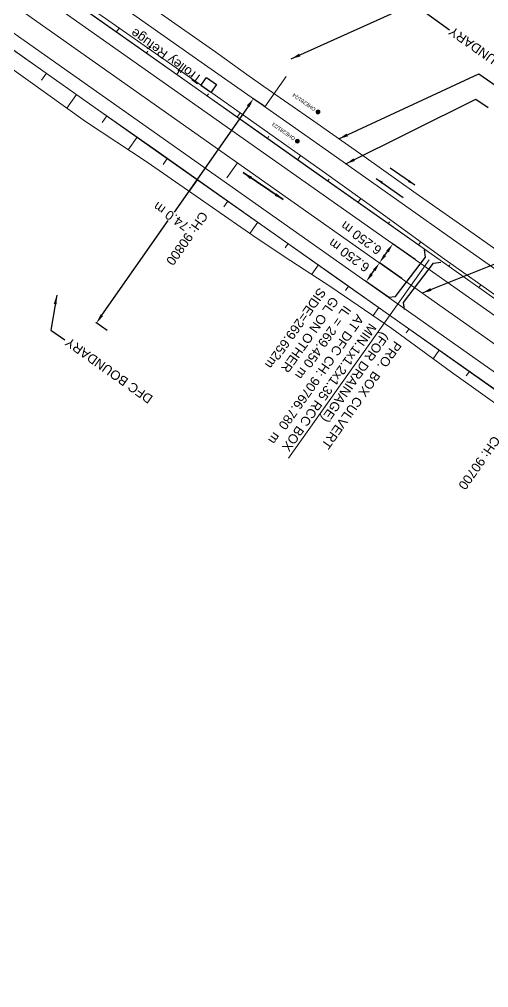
# Model space of a CAD drawing. Header units: metres. Extents: x 644418 to 1306172, y 3366650 to 6747308.
# Drawn here: x 659433.3 to 659560.2, y 3368807.6 to 3369069.6 of the extents above; entities that cross this region are included whole.
import ezdxf
from ezdxf.enums import TextEntityAlignment as Align

# ---------------------------------------------------------------- set-up
doc = ezdxf.new("R2010")
doc.units = ezdxf.units.M
doc.header["$MEASUREMENT"] = 0
doc.linetypes.add('CENTER', pattern=[2, 1.25, -0.25, 0.25, -0.25])
doc.layers.get('Defpoints').update_dxf_attribs({"lineweight": 0})
for name, color, linetype in [('DFCC Boundary', 6, 'CENTER'), ('Dimension', 10, 'Continuous'), ("LS BRIDGE'S", 7, 'Continuous'), ('PROPOSED DFCC FORMATION LINE', 187, 'Continuous'), ('Side Details', 251, 'Continuous'), ('TROLLEY_STAND', 7, 'Continuous')]:
    doc.layers.add(name, color=color, linetype=linetype)
for name, color, linetype, lineweight in [('Existing Chainage', 7, 'Continuous', 0), ('Existing IR Track', 143, 'Continuous', 0), ('Existing Railway Boundary', 7, 'CENTER', 0), ('flow direction', 7, 'Continuous', 0), ('NEW PRO. BOX', 1, 'Continuous', 30), ('OHE MAST', 8, 'Continuous', 0), ('OHE MAST TEXT', 8, 'Continuous', 0), ('PROP-DFC Connecting line', 1, 'Continuous', 0), ('Proposed Chainage', 10, 'Continuous', 0), ('Proposed DFC Loop line', 1, 'Continuous', 0), ('PROPOSED DFC TRACK', 1, 'Continuous', 0), ('PROPOSED DFCC TOE LINE', 239, 'Continuous', 0), ('PROPOSED DFCC TOE SLOPES', 239, 'Continuous', 0), ('PROPOSED DFCC TRACK', 1, 'Continuous', 0), ('TEXT MAIN LINE', 6, 'Continuous', 0)]:
    doc.layers.add(name, color=color, linetype=linetype, lineweight=lineweight)
doc.styles.get("Standard").update_dxf_attribs({"font": 'arial.ttf'})
doc.styles.add('Style-Arial', font='arial.ttf')
doc.dimstyles.new('DIM', dxfattribs={"dimtxt": 2.5, "dimasz": 2.5, "dimexe": 0.18, "dimexo": 0.0625, "dimgap": 0.09, "dimtad": 0, "dimtih": 1, "dimtoh": 1, "dimdec": 3, "dimzin": 0, "dimdsep": 46, "dimtxsty": 'Standard', "dimcen": 0.09, "dimadec": 0, "dimazin": 0, "dimtfac": 1, "dimtdec": 3, "dimtofl": 0, "dimtmove": 0, "dimatfit": 3, "dimfxl": 1, "dimtolj": 1, "dimtzin": 0, "dimarcsym": 0})
doc.dimstyles.new('ISO-25', dxfattribs={"dimtxt": 2.5, "dimasz": 2.5, "dimexe": 1.25, "dimexo": 0.625, "dimtad": 1, "dimtxsty": 'Standard', "dimcen": 2.5, "dimadec": 0, "dimazin": 0, "dimtfac": 1, "dimtmove": 0, "dimatfit": 3, "dimfxl": 1, "dimarcsym": 0})

# ---------------------------------------------------------------- blocks, each defined once
blk = doc.blocks.new('OHE MAST')
h = blk.add_hatch(color=256)
edge = h.paths.add_edge_path()
edge.add_arc((0, 0), 0.514, 0, 360)
at = {"const_width": 0.01, "flags": 128}
for points in [[(1.5, 3.5), (1.5, 2), (-1.5, 2), (-1.5, 3.5)], [(0, 2), (0, 0)]]:
    blk.add_lwpolyline(points, dxfattribs=at)
blk.add_circle((0, 0), 0.514)
blk = doc.blocks.new('*D1669')
at = {"layer": 'Defpoints', "color": 0, "transparency": 16777216}
for p in [(659530.72, 3369003.74), (659536.79, 3368999.47), (659533.18, 3368994.36)]:
    blk.add_point(p, dxfattribs=at)
at = {"layer": 'Dimension', "color": 0, "lineweight": -2, "transparency": 16777216}
for p, q in [((659536.73, 3368999.5), (659530.58, 3369003.85)), ((659528.56, 3369000.68), (659529.28, 3369001.7)), ((659533.13, 3368994.4), (659526.97, 3368998.74))]:
    blk.add_line(p, q, dxfattribs=at)
at = {"layer": 'Dimension', "color": 0, "transparency": 16777216}
for points in [[(659529.62, 3369001.46), (659528.94, 3369001.94), (659530.72, 3369003.74)], [(659528.9, 3369000.44), (659528.22, 3369000.92), (659527.12, 3368998.63)]]:
    blk.add_solid(points, dxfattribs=at)
at = {"layer": 'Dimension', "color": 0, "lineweight": 0, "transparency": 16777216, "insert": (659522.49, 3369005.77), "char_height": 2.5, "attachment_point": 5, "rotation": 143.8187}
blk.add_mtext('\\A1;6.250 m', dxfattribs=at)
blk = doc.blocks.new('*D1670')
at = {"layer": 'Defpoints', "color": 0, "transparency": 16777216}
for p in [(659534.32, 3369008.85), (659540.39, 3369004.58), (659536.79, 3368999.47)]:
    blk.add_point(p, dxfattribs=at)
at = {"layer": 'Dimension', "color": 0, "lineweight": -2, "transparency": 16777216}
for p, q in [((659540.34, 3369004.61), (659534.18, 3369008.96)), ((659532.16, 3369005.79), (659532.88, 3369006.81)), ((659536.73, 3368999.5), (659530.58, 3369003.85))]:
    blk.add_line(p, q, dxfattribs=at)
at = {"layer": 'Dimension', "color": 0, "transparency": 16777216}
for points in [[(659533.22, 3369006.57), (659532.54, 3369007.05), (659534.32, 3369008.85)], [(659532.5, 3369005.55), (659531.82, 3369006.03), (659530.72, 3369003.74)]]:
    blk.add_solid(points, dxfattribs=at)
at = {"layer": 'Dimension', "color": 0, "lineweight": 0, "transparency": 16777216, "insert": (659525.76, 3369010.46), "char_height": 2.5, "attachment_point": 5, "rotation": 143.8187}
blk.add_mtext('\\A1;6.250 m', dxfattribs=at)
blk = doc.blocks.new('*D1799')
at = {"layer": 'Defpoints', "color": 0, "linetype": 'Continuous', "ltscale": 0.5, "transparency": 16777216}
for p in [(659496.61, 3369048.11), (659499.54, 3369046.05), (659457.11, 3368985.43)]:
    blk.add_point(p, dxfattribs=at)
at = {"layer": 'DFCC Boundary', "color": 0, "linetype": 'Continuous', "lineweight": -2, "ltscale": 0.5, "transparency": 16777216}
for p, q in [((659499.49, 3369046.09), (659496.46, 3369048.21)), ((659495.17, 3369046.06), (659475.14, 3369017.44)), ((659455.61, 3368989.53), (659473.57, 3369015.2)), ((659457.05, 3368985.46), (659454.02, 3368987.59))]:
    blk.add_line(p, q, dxfattribs=at)
at = {"layer": 'DFCC Boundary', "color": 0, "linetype": 'Continuous', "ltscale": 0.5, "transparency": 16777216}
for points in [[(659494.83, 3369046.3), (659495.52, 3369045.82), (659496.61, 3369048.11)], [(659455.26, 3368989.77), (659455.95, 3368989.29), (659454.17, 3368987.48)]]:
    blk.add_solid(points, dxfattribs=at)
at = {"layer": 'DFCC Boundary', "color": 0, "linetype": 'Continuous', "ltscale": 0.5, "transparency": 16777216, "insert": (659474.35, 3369016.32), "char_height": 2.5, "attachment_point": 5, "rotation": 145}
blk.add_mtext('\\A1;74.0 m', dxfattribs=at)

msp = doc.modelspace()

# ---------------------------------------------------------------- linework, layer by layer
at = {"layer": 'Existing Chainage', "color": 0, "linetype": 'Continuous', "lineweight": 13, "flags": 128}
msp.add_lwpolyline([(659505.4333, 3369054.1346), (659499.6988, 3369045.9422)], dxfattribs=at)
at = {"layer": 'Existing IR Track', "flags": 128}
for points in [[(659452.705, 3369079.0443), (659468.2674, 3369068.0463), (659483.3572, 3369057.3811), (659496.9279, 3369047.8818), (659510.4949, 3369038.3851), (659523.982, 3369028.8715), (659537.4644, 3369019.3611), (659550.7229, 3369009.9959), (659563.9622, 3369000.6442), (659577.4143, 3368991.1498), (659596.2471, 3368977.865), (659605.2286, 3368971.5324), (659619.5513, 3368961.4339), (659635.4032, 3368950.2498), (659651.3067, 3368939.0287), (659665.5285, 3368928.7373), (659679.8369, 3368918.3833), (659696.8335, 3368906.4402), (659713.7547, 3368894.5501), (659727.0124, 3368885.1968), (659740.2264, 3368875.8743), (659754.5988, 3368865.7599), (659768.9678, 3368855.648)], [(659470.8298, 3369071.6819), (659486.4321, 3369060.6992), (659495.4737, 3369054.2512), (659499.4613, 3369051.4727), (659512.9504, 3369042.0738), (659526.5342, 3369032.4955), (659540.6652, 3369022.5314), (659553.271, 3369013.6158), (659566.7682, 3369004.0697), (659579.9589, 3368994.7637), (659593.8967, 3368984.9307), (659607.7813, 3368975.1557), (659621.9991, 3368965.1459), (659637.9544, 3368953.8737), (659653.9335, 3368942.5847), (659668.0816, 3368932.3609), (659682.2237, 3368922.1412), (659699.3674, 3368910.0426), (659716.0838, 3368898.2468), (659729.5383, 3368888.7829), (659742.7417, 3368879.4958), (659757.1391, 3368869.3654), (659771.6493, 3368859.1554)]]:
    msp.add_lwpolyline(points, dxfattribs=at)
at = {"layer": 'NEW PRO. BOX'}
for points in [[(659533.1303, 3368994.3994), (659535.0641, 3368994.6599), (659543.1327, 3369005.2441), (659542.8577, 3369007.2851)], [(659537.4691, 3368991.091), (659537.2085, 3368993.0248), (659545.2847, 3369003.619), (659547.3257, 3369003.894)]]:
    msp.add_lwpolyline(points, dxfattribs=at)
at = {"layer": 'PROP-DFC Connecting line', "linetype": 'Continuous', "lineweight": 0}
msp.add_line((659123.2101, 3369298.6585), (661015.1257, 3367964.985), dxfattribs=at)
at = {"layer": 'Proposed Chainage', "lineweight": 0, "flags": 128}
msp.add_lwpolyline([(659489.4196, 3369026.7411), (659492.3005, 3369030.8278)], dxfattribs=at)
at = {"layer": 'Proposed DFC Loop line'}
msp.add_line((659226.6259, 3369210.4636), (661057.9935, 3367919.4725), dxfattribs=at)
at = {"layer": 'PROPOSED DFCC FORMATION LINE', "lineweight": 0, "flags": 128}
for points in [[(659775.9554, 3368843.105), (659759.6088, 3368854.6283), (659743.2621, 3368866.1516), (659726.9154, 3368877.6749), (659710.5688, 3368889.1982), (659694.2221, 3368900.7215), (659677.8754, 3368912.2448), (659661.5288, 3368923.7681), (659645.1821, 3368935.2914), (659628.8354, 3368946.8147), (659612.4888, 3368958.338), (659596.1421, 3368969.8613), (659579.7954, 3368981.3846), (659563.4488, 3368992.9079), (659547.1021, 3369004.4312), (659530.7554, 3369015.9545), (659514.4088, 3369027.4778), (659498.0621, 3369039.0011), (659481.7154, 3369050.5244), (659465.3688, 3369062.0477), (659449.0221, 3369073.571), (659432.6754, 3369085.0943)], [(659775.9843, 3368843.1458), (659759.6376, 3368854.6691), (659743.2909, 3368866.1924), (659726.9443, 3368877.7157), (659710.5976, 3368889.239), (659694.2509, 3368900.7623), (659677.9043, 3368912.2856), (659661.5576, 3368923.8089), (659645.2109, 3368935.3322), (659628.8643, 3368946.8555), (659612.5176, 3368958.3788), (659596.1709, 3368969.9021), (659579.8243, 3368981.4255), (659563.4776, 3368992.9488), (659547.1309, 3369004.4721), (659530.7843, 3369015.9954), (659514.4376, 3369027.5187), (659498.0909, 3369039.042), (659481.7443, 3369050.5653), (659465.3976, 3369062.0886), (659449.0509, 3369073.6119), (659432.7043, 3369085.1352)], [(659797.0967, 3368803.6708), (659780.75, 3368815.1941), (659764.4033, 3368826.7174), (659748.0567, 3368838.2407), (659731.71, 3368849.764), (659715.3633, 3368861.2873), (659699.0167, 3368872.8106), (659682.67, 3368884.3339), (659666.3233, 3368895.8572), (659649.9767, 3368907.3805), (659633.63, 3368918.9038), (659617.2833, 3368930.4271), (659600.9367, 3368941.9504), (659584.59, 3368953.4737), (659568.2433, 3368964.9971), (659551.8967, 3368976.5204), (659535.55, 3368988.0437), (659519.2033, 3368999.567), (659502.8567, 3369011.0903), (659486.51, 3369022.6136), (659470.1633, 3369034.1369), (659453.8167, 3369045.6602), (659437.47, 3369057.1835), (659421.1233, 3369068.7068)], [(659797.1255, 3368803.7117), (659780.7788, 3368815.235), (659764.4321, 3368826.7583), (659748.0855, 3368838.2816), (659731.7388, 3368849.8049), (659715.3921, 3368861.3282), (659699.0455, 3368872.8515), (659682.6988, 3368884.3748), (659666.3521, 3368895.8981), (659650.0055, 3368907.4214), (659633.6588, 3368918.9447), (659617.3121, 3368930.468), (659600.9655, 3368941.9913), (659584.6188, 3368953.5146), (659568.2721, 3368965.0379), (659551.9255, 3368976.5612), (659535.5788, 3368988.0845), (659519.2321, 3368999.6078), (659502.8855, 3369011.1311), (659486.5388, 3369022.6544), (659470.1921, 3369034.1777), (659453.8455, 3369045.701), (659437.4988, 3369057.2243), (659421.1521, 3369068.7476)]]:
    msp.add_lwpolyline(points, dxfattribs=at)
at = {"layer": 'PROPOSED DFCC TOE LINE', "lineweight": 0, "flags": 128}
for points in [[(659417.1461, 3369097.777), (659433.4844, 3369086.2419), (659449.7557, 3369074.6116), (659466.1245, 3369063.1198), (659482.5382, 3369051.6916), (659498.8796, 3369040.1607), (659515.1907, 3369028.5871), (659531.4718, 3369016.9706), (659547.6586, 3369005.2206), (659563.9842, 3368993.6675), (659580.4322, 3368982.2879), (659596.8669, 3368970.8895), (659613.3575, 3368959.5703), (659629.6433, 3368947.9607), (659645.9372, 3368936.3625), (659662.2054, 3368924.7279), (659678.4759, 3368913.0966), (659694.7987, 3368901.5394), (659711.17, 3368890.0511), (659727.5422, 3368878.564), (659737.1964, 3368871.6802)], [(659763.1228, 3368824.9008), (659746.5714, 3368836.1338), (659730.0759, 3368847.446), (659714.9658, 3368860.7234), (659698.7466, 3368872.4275), (659682.3967, 3368883.9462), (659669.2236, 3368893.322), (659665.6147, 3368895.8211), (659648.6392, 3368905.4832), (659631.8129, 3368916.3261), (659615.5457, 3368927.9622), (659599.1745, 3368939.4506), (659582.8013, 3368950.9363), (659566.4863, 3368962.5045), (659550.228, 3368974.1533), (659534.0678, 3368985.941), (659517.5901, 3368997.2785), (659506.7141, 3369004.2824), (659497.6381, 3369010.2872), (659484.3385, 3369019.5332), (659467.8994, 3369030.9254), (659451.2164, 3369041.9715), (659434.9261, 3369053.5748), (659418.6859, 3369065.249)]]:
    msp.add_lwpolyline(points, dxfattribs=at)
at = {"layer": 'PROPOSED DFCC TOE SLOPES', "linetype": 'Continuous', "lineweight": 0, "flags": 128}
for points in [[(659459.5464, 3369066.2133), (659460.2654, 3369067.2332)], [(659467.7197, 3369060.4516), (659468.0879, 3369060.974)], [(659475.893, 3369054.69), (659476.663, 3369055.7822)], [(659440.6231, 3369055.0219), (659439.3314, 3369053.1895)], [(659448.7965, 3369049.2602), (659446.1848, 3369045.5554)], [(659484.0664, 3369048.9283), (659484.463, 3369049.4909)], [(659456.9698, 3369043.4986), (659455.6874, 3369041.6794)], [(659492.2397, 3369043.1667), (659493.0302, 3369044.2881)], [(659465.1431, 3369037.7369), (659462.7465, 3369034.3372)], [(659500.413, 3369037.405), (659500.8048, 3369037.9608)], [(659508.5864, 3369031.6434), (659509.3522, 3369032.7298)], [(659473.3165, 3369031.9753), (659472.1789, 3369030.3616)], [(659481.4898, 3369026.2136), (659479.261, 3369023.0519)], [(659516.7597, 3369025.8817), (659517.1316, 3369026.4093)], [(659489.6631, 3369020.452), (659488.5702, 3369018.9016)], [(659524.933, 3369020.1201), (659525.644, 3369021.1287)], [(659497.8365, 3369014.6903), (659495.6882, 3369011.6428)], [(659533.1064, 3369014.3584), (659533.4388, 3369014.83)], [(659506.0098, 3369008.9287), (659505.2013, 3369007.7818)], [(659541.2797, 3369008.5968), (659541.8646, 3369009.4265)], [(659514.1831, 3369003.167), (659512.3919, 3369000.626)], [(659549.453, 3369002.8351), (659549.7154, 3369003.2073)], [(659522.3565, 3368997.4054), (659521.548, 3368996.2585)], [(659557.6264, 3368997.0735), (659558.1405, 3368997.8029)], [(659530.5298, 3368991.6437), (659528.9783, 3368989.4428)], [(659538.7031, 3368985.8821), (659537.9298, 3368984.7851)], [(659546.8765, 3368980.1204), (659545.2366, 3368977.7942)], [(659555.0498, 3368974.3588), (659554.1926, 3368973.1428)]]:
    msp.add_lwpolyline(points, dxfattribs=at)
at = {"layer": 'PROPOSED DFCC TRACK', "color": 12, "flags": 128}
msp.add_lwpolyline([(661185.0561, 3367837.5487), (661104.7692, 3367894.1456), (658600.7836, 3369659.2873)], dxfattribs=at)
at = {"layer": 'TEXT MAIN LINE', "color": 1, "linetype": 'Continuous', "lineweight": 0}
msp.add_line((659506.1282, 3368950.8966), (659544.192, 3369004.5583), dxfattribs=at)
at = {"layer": 'TROLLEY_STAND', "linetype": 'Continuous'}
msp.add_polyline3d([(659486.63, 3369052.008, 270.443), (659485.053, 3369049.846, 270.413), (659482.389, 3369051.715, 270.413), (659483.9661, 3369053.8771, 270.413)], close=True, dxfattribs=at)

# ---------------------------------------------------------------- block references
at = {"layer": 'OHE MAST', "color": 2, "rotation": 143.3908318566117}
for p in [(659514.067, 3369044.56), (659508.483, 3369036.644)]:
    msp.add_blockref('OHE MAST', p, dxfattribs=at)

# ---------------------------------------------------------------- texts
at = {"layer": 'DFCC Boundary', "linetype": 'Continuous', "ltscale": 5}
msp.add_text('DFC BOUNDARY', height=2.5, rotation=144.612954, dxfattribs=at).set_placement((659469.6584, 3368967.5113))
at = {"layer": 'Existing Railway Boundary', "linetype": 'Continuous', "ltscale": 5}
msp.add_text('EXISTING RAILWAY BOUNDARY', height=2.5, rotation=145, dxfattribs=at).set_placement((659594.6214, 3369036.9592))
at = {"layer": "LS BRIDGE'S", "color": 10, "insert": (659536.8735, 3368981.3754), "char_height": 2.5, "attachment_point": 1, "rotation": 234.818733, "style": 'Style-Arial'}
msp.add_mtext_dynamic_manual_height_columns('PRO.^IBOX CULVERT\\P(FOR DRAINAGE)\\PMIN.1x1.2x1.35 RCC BOX\\PAT DFC CH: {\\fArial|b0|i0|c0|p34;90766.780\\fArial|b0|i0|c0|p39;\\C256; \\fArial|b0|i0|c0|p34;\\C10; m\\P}IL = 269.450 m\\PGL ON OTHER \\PSIDE={\\C1;269.652}m', width=41.725205, gutter_width=2.5, heights=[0], dxfattribs=at)
at = {"layer": 'OHE MAST TEXT'}
for s, p in [('OHE281/24', (659510.3117, 3369047.2026)), ('OHE281/23', (659504.7277, 3369039.2866))]:
    msp.add_text(s, height=1, rotation=145, dxfattribs=at).set_placement(p, align=Align.MIDDLE_CENTER)
at = {"layer": 'Proposed Chainage', "lineweight": 0, "char_height": 2.5, "attachment_point": 4, "rotation": 234.818733, "line_spacing_factor": 0.6, "style": 'Style-Arial'}
for s, insert in [('CH: 90800', (659483.4786, 3369017.1518)), ('CH: 90700', (659562.5105, 3368956.4479))]:
    msp.add_mtext(s, dxfattribs=dict(at, insert=insert))
at = {"layer": 'Side Details'}
msp.add_text('Trolley Refuge', height=2.5, rotation=144.100313, dxfattribs=at).set_placement((659482.942, 3369053.9969))

# ---------------------------------------------------------------- dimensions: what is measured, and where the dimension line sits
at = {"layer": 'DFCC Boundary', "linetype": 'Continuous', "ltscale": 0.5}
dim = msp.add_linear_dim(base=(659496.6075, 3369048.106), p1=(659457.1062, 3368985.4285), p2=(659499.5416, 3369046.0522), angle=55.008738, dimstyle='DIM', override={"dimdec": 1, "dimpost": ' m'}, dxfattribs=at)
dim.commit()
dim.dimension.update_dxf_attribs({"geometry": '*D1799', "text_midpoint": (659474.355, 3369016.3157), "dimtype": 129, "text_rotation": 145})
at = {"layer": 'Dimension', "color": 10, "lineweight": 0}
for base, p1, p2, picture, middle in [((659534.3233, 3369008.8513), (659536.7856, 3368999.4687), (659540.3866, 3369004.5771), '*D1670', (659525.7576, 3369010.4644)), ((659530.7223, 3369003.743), (659533.1845, 3368994.3604), (659536.7856, 3368999.4687), '*D1669', (659522.4941, 3369005.7712))]:
    dim = msp.add_linear_dim(base=base, p1=p1, p2=p2, angle=54.818733, dimstyle='DIM', override={"dimpost": ' m', "dimtmove": 2}, dxfattribs=at)
    dim.commit()
    dim.dimension.update_dxf_attribs({"geometry": picture, "text_midpoint": middle, "dimtype": 129, "text_rotation": 359})

# ---------------------------------------------------------------- leaders
at = {"layer": 'DFCC Boundary', "linetype": 'Continuous', "lineweight": 0, "ltscale": 5}
msp.add_leader([(659443.4091, 3368995.0162), (659441.8331, 3368985.5147), (659445.5673, 3368982.8782)], dimstyle='ISO-25', override={"dimtxt": 0.5, "dimtad": 0}, dxfattribs=at)
at = {"layer": 'Existing IR Track', "color": 7, "lineweight": 0}
for points in [[(659519.7423, 3369037.2847), (659557.6064, 3369054.8375), (659564.308, 3369050.203)], [(659521.6438, 3369030.5208), (659556.801, 3369048.0289), (659560.1437, 3369045.7923)]]:
    msp.add_leader(points, dimstyle='ISO-25', override={"dimtxt": 0.5, "dimtad": 0}, dxfattribs=at)
at = {"layer": 'Existing Railway Boundary', "linetype": 'Continuous', "ltscale": 5}
msp.add_leader([(659506.8554, 3369058.9248), (659539.9075, 3369073.7585), (659549.6918, 3369066.7373)], dimstyle='ISO-25', override={"dimtxt": 0.5, "dimtad": 0}, dxfattribs=at)
at = {"layer": 'flow direction', "lineweight": 0}
for points in [[(659540.2476, 3369024.7348), (659533.6311, 3369029.3836)], [(659529.8225, 3369026.5475), (659537.114, 3369021.4242)]]:
    msp.add_leader(points, dimstyle='ISO-25', override={"dimtxt": 0.5, "dimasz": 2, "dimtad": 0}, dxfattribs=at)
at = {"layer": 'PROPOSED DFC TRACK', "linetype": 'Continuous', "lineweight": 0}
for points in [[(659493.8456, 3369028.1272), (659504.6774, 3369020.8451)], [(659504.6774, 3369020.8451), (659493.8456, 3369028.1272)]]:
    msp.add_leader(points, dimstyle='ISO-25', override={"dimtxt": 3, "dimasz": 2.5, "dimtad": 0, "dimdec": 3, "dimzin": 2, "dimtdec": 3}, dxfattribs=at)
at = {"layer": 'PROPOSED DFC TRACK', "color": 10, "linetype": 'Continuous', "lineweight": -3, "ltscale": 5}
msp.add_leader([(659542.3076, 3368995.5761), (659586.2567, 3369013.2831), (659589.0568, 3369011.278)], dimstyle='ISO-25', override={"dimtxt": 3, "dimasz": 2.5, "dimgap": 0.625, "dimtad": 0, "dimdec": 3, "dimzin": 2, "dimtdec": 3}, dxfattribs=at)

doc.saveas('drawing.dxf')
